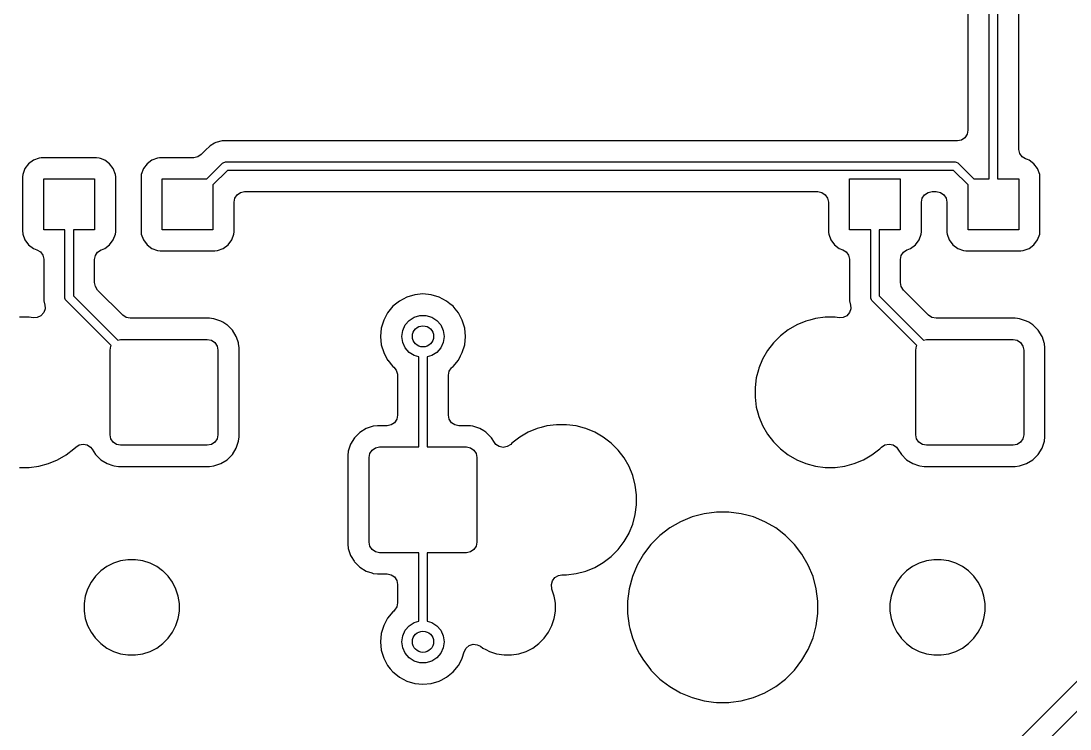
# Model space of a CAD drawing. Extents: x 17 to 170, y -181 to -32.
# Drawn here: x 32.69 to 57.49, y -105.73 to -89 of the extents above; entities that cross this region are included whole.
import ezdxf

# ---------------------------------------------------------------- set-up
doc = ezdxf.new("R2010")
doc.units = 0
doc.layers.add('BLACK', color=7, linetype='CONTINUOUS')

msp = doc.modelspace()

# ---------------------------------------------------------------- linework, layer by layer
at = {"layer": 'BLACK', "linetype": 'CONTINUOUS'}
for p, q in [((55.575, -92.73), (55.575, -86.975)), ((55.775, -87.016421), (55.775, -92.73)), ((55.0745, -87.074135), (55.0745, -91.580499)), ((56.2755, -92.023122), (56.2755, -87.326875)), ((55.00157, -91.756569), (54.920788, -91.810545)), ((55.055546, -91.675787), (55.00157, -91.756569)), ((55.0745, -91.580499), (55.055546, -91.675787)), ((37.15628, -91.949483), (37.044479, -92.061283)), ((37.156283, -91.94948), (37.15628, -91.949483)), ((37.261208, -91.888902), (37.156283, -91.94948)), ((37.29321, -91.870424), (37.261207, -91.888901)), ((37.261207, -91.888901), (37.261208, -91.888902)), ((37.293213, -91.870423), (37.29321, -91.870424)), ((37.445939, -91.8295), (37.293213, -91.870423)), ((54.680666, -91.8295), (37.445939, -91.8295)), ((54.680682, -91.829499), (54.680666, -91.8295)), ((54.8255, -91.829499), (54.680682, -91.829499)), ((54.920788, -91.810545), (54.8255, -91.829499)), ((33.117515, -92.235909), (32.98267, -92.286203)), ((33.117519, -92.235908), (33.117515, -92.235909)), ((33.164314, -92.230878), (33.117519, -92.235908)), ((33.177128, -92.229501), (33.164314, -92.230878)), ((33.17713, -92.2295), (33.177128, -92.229501)), ((33.177134, -92.2295), (33.17713, -92.2295)), ((34.472873, -92.2295), (33.177134, -92.2295)), ((34.532481, -92.235908), (34.472873, -92.2295)), ((34.570303, -92.250015), (34.532481, -92.235908)), ((34.667331, -92.286204), (34.570303, -92.250015)), ((35.917515, -92.235909), (35.78267, -92.286203)), ((35.917519, -92.235908), (35.917515, -92.235909)), ((35.964314, -92.230878), (35.917519, -92.235908)), ((35.977128, -92.229501), (35.964314, -92.230878)), ((35.97713, -92.2295), (35.977128, -92.229501)), ((35.977134, -92.2295), (35.97713, -92.2295)), ((36.773123, -92.2295), (35.977134, -92.2295)), ((36.86841, -92.210547), (36.773123, -92.2295)), ((36.949192, -92.156571), (36.86841, -92.210547)), ((37.044477, -92.061287), (36.949192, -92.156571)), ((37.04448, -92.061284), (37.044477, -92.061287)), ((37.044479, -92.061283), (37.04448, -92.061284)), ((56.275659, -92.032009), (56.2755, -92.023122)), ((56.298002, -92.12656), (56.275659, -92.032009)), ((56.354827, -92.205364), (56.298002, -92.12656)), ((56.437483, -92.256422), (56.354827, -92.205364)), ((32.781204, -92.487669), (32.730908, -92.622518)), ((32.867453, -92.372455), (32.781204, -92.487669)), ((32.867455, -92.372453), (32.867453, -92.372455)), ((32.98267, -92.286203), (32.867455, -92.372453)), ((34.782546, -92.372454), (34.667331, -92.286204)), ((34.868796, -92.487669), (34.782546, -92.372454)), ((34.919091, -92.622517), (34.868796, -92.487669)), ((35.581204, -92.487669), (35.530908, -92.622518)), ((35.667453, -92.372455), (35.581204, -92.487669)), ((35.667455, -92.372453), (35.667453, -92.372455)), ((35.78267, -92.286203), (35.667455, -92.372453)), ((37.083578, -92.73), (37.454289, -92.359289)), ((37.454289, -92.359289), (37.469442, -92.346853)), ((37.469442, -92.346853), (37.48, -92.342479)), ((37.48, -92.342479), (37.505491, -92.331921)), ((37.505491, -92.331921), (37.525, -92.33)), ((37.525, -92.33), (54.775, -92.33)), ((54.775, -92.33), (54.794509, -92.331921)), ((54.794509, -92.331921), (54.830557, -92.346853)), ((54.830557, -92.346853), (54.845711, -92.359289)), ((54.845711, -92.359289), (55.216422, -92.73)), ((56.483538, -92.2736), (56.437483, -92.256422)), ((56.517331, -92.286204), (56.483538, -92.2736)), ((56.632546, -92.372454), (56.517331, -92.286204)), ((56.718796, -92.487669), (56.632546, -92.372454)), ((56.769091, -92.622517), (56.718796, -92.487669)), ((32.730908, -92.622518), (32.7245, -92.682123)), ((32.7245, -92.682123), (32.7245, -93.977865)), ((33.225, -93.93), (33.225, -92.73)), ((33.225, -92.73), (34.425, -92.73)), ((34.425, -92.73), (34.425, -93.93)), ((34.925499, -92.682128), (34.919091, -92.622517)), ((34.9255, -93.977873), (34.925499, -92.682128)), ((35.530908, -92.622518), (35.5245, -92.682123)), ((35.5245, -92.682123), (35.5245, -93.977865)), ((36.025, -93.93), (36.025, -92.73)), ((36.025, -92.73), (37.083578, -92.73)), ((37.566422, -92.53), (37.225, -92.871422)), ((54.733578, -92.53), (37.566422, -92.53)), ((52.275, -93.93), (52.275, -92.73)), ((52.275, -92.73), (53.475, -92.73)), ((53.475, -92.73), (53.475, -93.93)), ((55.075, -92.871422), (54.733578, -92.53)), ((55.216422, -92.73), (55.575, -92.73)), ((55.775, -92.73), (56.275, -92.73)), ((56.275, -92.73), (56.275, -93.93)), ((56.775499, -92.682128), (56.769091, -92.622517)), ((56.7755, -93.977873), (56.775499, -92.682128)), ((37.225, -92.871422), (37.225, -93.93)), ((55.075, -93.93), (55.075, -92.871422)), ((37.725499, -93.279498), (37.744453, -93.184212)), ((37.744453, -93.184212), (37.798429, -93.103431)), ((37.798429, -93.103431), (37.87921, -93.049454)), ((37.87921, -93.049454), (37.974499, -93.0305)), ((37.974499, -93.0305), (51.5255, -93.0305)), ((51.5255, -93.0305), (51.620788, -93.049454)), ((51.620788, -93.049454), (51.70157, -93.10343)), ((51.70157, -93.10343), (51.755546, -93.184212)), ((51.755546, -93.184212), (51.7745, -93.2795)), ((53.975499, -93.279498), (53.994453, -93.184212)), ((53.994453, -93.184212), (54.048429, -93.103431)), ((54.048429, -93.103431), (54.12921, -93.049454)), ((54.12921, -93.049454), (54.224499, -93.0305)), ((54.224499, -93.0305), (54.3255, -93.0305)), ((54.3255, -93.0305), (54.420788, -93.049454)), ((54.420788, -93.049454), (54.50157, -93.10343)), ((54.50157, -93.10343), (54.555546, -93.184212)), ((54.555546, -93.184212), (54.5745, -93.2795)), ((37.7255, -93.977873), (37.725499, -93.279498)), ((51.7745, -93.2795), (51.7745, -93.977865)), ((53.9755, -93.977873), (53.975499, -93.279498)), ((54.5745, -93.2795), (54.5745, -93.977865)), ((32.7245, -93.977865), (32.7245, -93.977868)), ((32.7245, -93.977868), (32.724501, -93.977872)), ((32.724501, -93.977872), (32.726567, -93.997093)), ((33.725, -93.93), (33.225, -93.93)), ((33.725, -95.533), (33.725, -93.93)), ((34.425, -93.93), (33.925, -93.93)), ((33.925, -93.93), (33.925, -95.491578)), ((34.919091, -94.037483), (34.9255, -93.977873)), ((35.5245, -93.977865), (35.5245, -93.977868)), ((35.5245, -93.977868), (35.524501, -93.977872)), ((35.524501, -93.977872), (35.526567, -93.997093)), ((37.225, -93.93), (36.025, -93.93)), ((37.719091, -94.037483), (37.7255, -93.977873)), ((51.7745, -93.977865), (51.7745, -93.977868)), ((51.7745, -93.977868), (51.774501, -93.977872)), ((51.774501, -93.977872), (51.776567, -93.997093)), ((52.775, -93.93), (52.275, -93.93)), ((52.775, -95.533), (52.775, -93.93)), ((53.475, -93.93), (52.975, -93.93)), ((52.975, -93.93), (52.975, -95.491578)), ((53.969091, -94.037483), (53.9755, -93.977873)), ((54.5745, -93.977865), (54.5745, -93.977868)), ((54.5745, -93.977868), (54.574501, -93.977872)), ((54.574501, -93.977872), (54.576567, -93.997093)), ((56.275, -93.93), (55.075, -93.93)), ((56.769091, -94.037483), (56.7755, -93.977873)), ((32.726567, -93.997093), (32.730908, -94.03748)), ((32.730908, -94.03748), (32.730909, -94.037484)), ((32.730909, -94.037484), (32.781203, -94.172329)), ((32.781203, -94.172329), (32.781204, -94.172331)), ((32.781204, -94.172331), (32.867454, -94.287546)), ((34.782546, -94.287546), (34.868796, -94.172331)), ((34.868796, -94.172331), (34.919091, -94.037483)), ((35.526567, -93.997093), (35.530908, -94.03748)), ((35.530908, -94.03748), (35.530909, -94.037484)), ((35.530909, -94.037484), (35.581203, -94.172329)), ((35.581203, -94.172329), (35.581204, -94.172331)), ((35.581204, -94.172331), (35.667454, -94.287546)), ((37.582546, -94.287546), (37.668796, -94.172331)), ((37.668796, -94.172331), (37.719091, -94.037483)), ((51.776567, -93.997093), (51.780908, -94.03748)), ((51.780908, -94.03748), (51.780909, -94.037484)), ((51.780909, -94.037484), (51.831203, -94.172329)), ((51.831203, -94.172329), (51.831204, -94.172331)), ((51.831204, -94.172331), (51.917454, -94.287546)), ((53.832546, -94.287546), (53.918796, -94.172331)), ((53.918796, -94.172331), (53.969091, -94.037483)), ((54.576567, -93.997093), (54.580908, -94.03748)), ((54.580908, -94.03748), (54.580909, -94.037484)), ((54.580909, -94.037484), (54.631203, -94.172329)), ((54.631203, -94.172329), (54.631204, -94.172331)), ((54.631204, -94.172331), (54.717454, -94.287546)), ((56.632546, -94.287546), (56.718796, -94.172331)), ((56.718796, -94.172331), (56.769091, -94.037483)), ((32.867454, -94.287546), (32.982669, -94.373796)), ((32.982669, -94.373796), (33.062517, -94.403577)), ((33.062517, -94.403577), (33.145171, -94.454634)), ((33.145171, -94.454634), (33.201997, -94.533437)), ((34.444454, -94.541589), (34.49843, -94.460807)), ((34.49843, -94.460807), (34.579212, -94.406831)), ((34.579212, -94.406831), (34.587455, -94.403587)), ((34.587455, -94.403587), (34.667331, -94.373796)), ((34.667331, -94.373796), (34.782546, -94.287546)), ((35.667454, -94.287546), (35.782669, -94.373796)), ((35.782669, -94.373796), (35.917517, -94.424091)), ((35.917517, -94.424091), (35.977127, -94.4305)), ((35.977127, -94.4305), (37.272872, -94.430499)), ((37.272872, -94.430499), (37.332483, -94.424091)), ((37.332483, -94.424091), (37.467331, -94.373796)), ((37.467331, -94.373796), (37.582546, -94.287546)), ((51.917454, -94.287546), (52.032669, -94.373796)), ((52.032669, -94.373796), (52.112517, -94.403577)), ((52.112517, -94.403577), (52.195171, -94.454634)), ((52.195171, -94.454634), (52.251997, -94.533437)), ((53.494454, -94.541589), (53.54843, -94.460807)), ((53.54843, -94.460807), (53.629212, -94.406831)), ((53.629212, -94.406831), (53.637455, -94.403587)), ((53.637455, -94.403587), (53.717331, -94.373796)), ((53.717331, -94.373796), (53.832546, -94.287546)), ((54.717454, -94.287546), (54.832669, -94.373796)), ((54.832669, -94.373796), (54.967517, -94.424091)), ((54.967517, -94.424091), (55.027127, -94.4305)), ((55.027127, -94.4305), (56.322872, -94.430499)), ((56.322872, -94.430499), (56.382483, -94.424091)), ((56.382483, -94.424091), (56.517331, -94.373796)), ((56.517331, -94.373796), (56.632546, -94.287546)), ((33.201997, -94.533437), (33.224341, -94.627987)), ((33.224341, -94.627987), (33.2245, -94.636877)), ((33.2245, -94.636877), (33.2245, -95.438665)), ((34.4255, -94.636877), (34.444454, -94.541589)), ((34.4255, -95.181125), (34.4255, -94.636877)), ((52.251997, -94.533437), (52.274341, -94.627987)), ((52.274341, -94.627987), (52.2745, -94.636877)), ((52.2745, -94.636877), (52.2745, -95.438665)), ((53.4755, -94.636877), (53.494454, -94.541589)), ((53.4755, -95.181125), (53.4755, -94.636877)), ((34.444454, -95.276413), (34.4255, -95.181125)), ((53.494454, -95.276413), (53.4755, -95.181125)), ((33.2245, -95.438665), (33.224499, -95.438683)), ((33.224499, -95.438683), (33.224499, -95.453943)), ((33.224499, -95.453943), (33.224499, -95.612057)), ((34.49843, -95.357195), (34.444454, -95.276413)), ((35.092805, -95.95157), (34.49843, -95.357195)), ((41.993867, -95.465995), (41.805273, -95.523205)), ((42.189999, -95.446679), (41.993867, -95.465995)), ((42.38613, -95.465995), (42.189999, -95.446679)), ((42.574724, -95.523205), (42.38613, -95.465995)), ((52.2745, -95.438665), (52.274499, -95.438683)), ((52.274499, -95.438683), (52.274499, -95.453943)), ((52.274499, -95.453943), (52.274499, -95.612057)), ((53.54843, -95.357195), (53.494454, -95.276413)), ((54.142805, -95.95157), (53.54843, -95.357195)), ((33.224499, -95.612057), (33.242472, -95.679133)), ((33.242472, -95.679133), (33.248207, -95.700536)), ((33.248207, -95.700536), (33.254561, -95.797483)), ((33.726921, -95.552509), (33.725, -95.533)), ((33.741853, -95.588557), (33.726921, -95.552509)), ((33.754289, -95.603711), (33.741853, -95.588557)), ((34.818591, -96.668013), (33.754289, -95.603711)), ((33.925, -95.491578), (34.972288, -96.538866)), ((41.631462, -95.616108), (41.479119, -95.741134)), ((41.805265, -95.523208), (41.631462, -95.616108)), ((41.805273, -95.523205), (41.805265, -95.523208)), ((42.574732, -95.523208), (42.574724, -95.523205)), ((42.748535, -95.616108), (42.574732, -95.523208)), ((42.828824, -95.682), (42.748535, -95.616108)), ((42.900882, -95.741137), (42.828824, -95.682)), ((52.274499, -95.612057), (52.292472, -95.679133)), ((52.292472, -95.679133), (52.298207, -95.700536)), ((52.298207, -95.700536), (52.304561, -95.797483)), ((52.776921, -95.552509), (52.775, -95.533)), ((52.791853, -95.588557), (52.776921, -95.552509)), ((52.804289, -95.603711), (52.791853, -95.588557)), ((53.868591, -96.668013), (52.804289, -95.603711)), ((52.975, -95.491578), (54.022288, -96.538866)), ((33.159272, -95.962527), (33.072136, -96.005497)), ((33.223331, -95.889482), (33.159272, -95.962527)), ((33.254561, -95.797483), (33.223331, -95.889482)), ((35.173587, -96.005546), (35.092805, -95.95157)), ((41.354087, -95.893483), (41.261187, -96.067286)), ((41.479113, -95.74114), (41.354087, -95.893483)), ((41.479119, -95.741134), (41.479113, -95.74114)), ((41.982291, -95.997204), (42.118842, -95.957109)), ((42.118842, -95.957109), (42.261156, -95.957109)), ((42.261156, -95.957109), (42.397707, -95.997204)), ((42.947124, -95.797483), (42.900882, -95.741137)), ((43.02591, -95.893483), (42.947124, -95.797483)), ((43.11881, -96.067286), (43.02591, -95.893483)), ((52.209272, -95.962527), (52.122136, -96.005497)), ((52.273331, -95.889482), (52.209272, -95.962527)), ((52.304561, -95.797483), (52.273331, -95.889482)), ((54.223587, -96.005546), (54.142805, -95.95157)), ((32.881372, -95.9995), (32.648628, -95.9995)), ((32.881373, -95.9995), (32.881372, -95.9995)), ((32.975191, -96.011851), (32.881373, -95.9995)), ((33.072136, -96.005497), (32.975191, -96.011851)), ((35.268875, -96.0245), (35.173587, -96.005546)), ((37.142009, -96.0245), (35.268875, -96.0245)), ((37.142011, -96.0245), (37.142009, -96.0245)), ((37.193403, -96.02975), (37.142011, -96.0245)), ((37.244797, -96.035001), (37.193403, -96.02975)), ((37.244798, -96.035001), (37.244797, -96.035001)), ((37.244802, -96.035002), (37.244798, -96.035001)), ((37.411332, -96.090184), (37.244802, -96.035002)), ((37.411332, -96.090185), (37.41133, -96.090184)), ((37.41133, -96.090184), (37.411332, -96.090184)), ((37.411334, -96.090186), (37.411332, -96.090185)), ((37.459255, -96.119744), (37.411334, -96.090186)), ((37.555615, -96.179179), (37.459255, -96.119744)), ((37.560656, -96.182288), (37.555615, -96.179179)), ((37.684712, -96.306344), (37.560656, -96.182288)), ((41.261184, -96.067294), (41.203974, -96.255888)), ((41.261187, -96.067286), (41.261184, -96.067294)), ((41.710253, -96.311154), (41.769372, -96.1817)), ((41.769372, -96.1817), (41.862569, -96.074145)), ((41.862569, -96.074145), (41.982291, -95.997204)), ((42.397707, -95.997204), (42.517429, -96.074145)), ((42.517429, -96.074145), (42.610626, -96.1817)), ((42.610626, -96.1817), (42.669745, -96.311154)), ((43.118811, -96.06729), (43.11881, -96.067286)), ((43.118813, -96.067293), (43.118811, -96.06729)), ((43.176023, -96.255888), (43.118813, -96.067293)), ((51.028032, -96.179184), (50.826467, -96.295558)), ((51.028041, -96.179179), (51.028032, -96.179184)), ((51.243051, -96.09012), (51.028041, -96.179179)), ((51.333832, -96.065795), (51.243051, -96.09012)), ((51.467874, -96.029879), (51.333832, -96.065795)), ((51.467878, -96.029878), (51.467874, -96.029879)), ((51.46788, -96.029878), (51.467878, -96.029878)), ((51.698628, -95.9995), (51.46788, -96.029878)), ((51.931372, -95.9995), (51.698628, -95.9995)), ((51.931373, -95.9995), (51.931372, -95.9995)), ((52.025191, -96.011851), (51.931373, -95.9995)), ((52.122136, -96.005497), (52.025191, -96.011851)), ((54.318875, -96.0245), (54.223587, -96.005546)), ((56.192009, -96.0245), (54.318875, -96.0245)), ((56.192011, -96.0245), (56.192009, -96.0245)), ((56.243403, -96.02975), (56.192011, -96.0245)), ((56.294797, -96.035001), (56.243403, -96.02975)), ((56.294798, -96.035001), (56.294797, -96.035001)), ((56.294802, -96.035002), (56.294798, -96.035001)), ((56.461332, -96.090184), (56.294802, -96.035002)), ((56.461332, -96.090185), (56.46133, -96.090184)), ((56.46133, -96.090184), (56.461332, -96.090184)), ((56.461334, -96.090186), (56.461332, -96.090185)), ((56.509255, -96.119744), (56.461334, -96.090186)), ((56.605615, -96.179179), (56.509255, -96.119744)), ((56.610656, -96.182288), (56.605615, -96.179179)), ((56.734712, -96.306344), (56.610656, -96.182288)), ((37.776814, -96.455666), (37.684712, -96.306344)), ((37.782283, -96.472171), (37.776814, -96.455666)), ((41.203974, -96.255888), (41.184658, -96.45202)), ((41.184658, -96.45202), (41.203974, -96.648151)), ((41.689999, -96.45202), (41.710253, -96.311154)), ((41.710253, -96.592886), (41.689999, -96.45202)), ((42.669745, -96.311154), (42.689999, -96.45202)), ((42.689999, -96.45202), (42.669745, -96.592886)), ((43.19534, -96.45202), (43.176023, -96.255888)), ((43.176023, -96.648152), (43.19534, -96.45202)), ((50.641815, -96.437247), (50.477247, -96.601815)), ((50.641819, -96.437244), (50.641815, -96.437247)), ((50.826467, -96.295558), (50.641819, -96.437244)), ((56.826814, -96.455666), (56.734712, -96.306344)), ((56.832283, -96.472171), (56.826814, -96.455666)), ((34.792, -96.775), (34.81103, -96.679329)), ((34.81103, -96.679329), (34.818591, -96.668013)), ((34.972288, -96.538866), (35.042, -96.525)), ((35.042, -96.525), (37.092, -96.525)), ((37.092, -96.525), (37.187671, -96.54403)), ((37.187671, -96.54403), (37.268777, -96.598223)), ((37.268777, -96.598223), (37.32297, -96.679329)), ((37.32297, -96.679329), (37.342, -96.775)), ((37.825244, -96.601819), (37.782283, -96.472171)), ((37.831999, -96.622203), (37.825244, -96.601819)), ((37.842499, -96.724992), (37.831999, -96.622203)), ((41.203974, -96.648151), (41.261184, -96.836745)), ((41.769372, -96.72234), (41.710253, -96.592886)), ((42.669745, -96.592886), (42.610626, -96.72234)), ((43.118813, -96.836747), (43.176023, -96.648152)), ((50.477244, -96.601819), (50.335558, -96.786467)), ((50.477247, -96.601815), (50.477244, -96.601819)), ((53.842, -96.775), (53.86103, -96.679329)), ((53.86103, -96.679329), (53.868591, -96.668013)), ((54.022288, -96.538866), (54.092, -96.525)), ((54.092, -96.525), (56.142, -96.525)), ((56.142, -96.525), (56.237671, -96.54403)), ((56.237671, -96.54403), (56.318777, -96.598223)), ((56.318777, -96.598223), (56.37297, -96.679329)), ((56.37297, -96.679329), (56.392, -96.775)), ((56.875244, -96.601819), (56.832283, -96.472171)), ((56.881999, -96.622203), (56.875244, -96.601819)), ((56.892499, -96.724992), (56.881999, -96.622203)), ((34.792, -98.775), (34.792, -96.775)), ((37.342, -96.775), (37.342, -98.775)), ((37.8425, -98.825009), (37.842499, -96.724992)), ((41.261184, -96.836745), (41.261187, -96.836753)), ((41.261187, -96.836753), (41.354087, -97.010556)), ((41.862569, -96.829895), (41.769372, -96.72234)), ((41.982291, -96.906836), (41.862569, -96.829895)), ((42.09, -96.938462), (41.982291, -96.906836)), ((42.09, -99.065), (42.09, -96.938462)), ((42.397707, -96.906836), (42.29, -96.938461)), ((42.29, -96.938461), (42.29, -99.065)), ((42.517429, -96.829895), (42.397707, -96.906836)), ((42.610626, -96.72234), (42.517429, -96.829895)), ((43.025909, -97.010558), (43.077204, -96.914592)), ((43.077204, -96.914592), (43.11881, -96.836753)), ((43.11881, -96.836751), (43.118813, -96.836747)), ((43.11881, -96.836753), (43.11881, -96.836751)), ((50.335558, -96.786467), (50.219184, -96.988032)), ((53.842, -98.775), (53.842, -96.775)), ((56.392, -96.775), (56.392, -98.775)), ((56.8925, -98.825009), (56.892499, -96.724992)), ((41.354087, -97.010556), (41.359924, -97.017668)), ((41.359924, -97.017668), (41.479116, -97.162903)), ((41.479116, -97.162903), (41.498463, -97.178781)), ((41.498463, -97.178781), (41.560096, -97.253878)), ((42.809454, -97.275972), (42.86343, -97.19519)), ((42.86343, -97.19519), (42.881537, -97.17878)), ((42.881537, -97.17878), (42.900877, -97.162907)), ((42.900876, -97.162907), (42.900882, -97.162903)), ((42.900877, -97.162907), (42.900876, -97.162907)), ((42.900882, -97.162903), (43.025909, -97.010558)), ((50.13012, -97.203051), (50.120106, -97.240424)), ((50.219179, -96.988041), (50.13012, -97.203051)), ((50.219184, -96.988032), (50.219179, -96.988041)), ((65.109478, -97.141286), (55.306286, -106.944478)), ((41.560096, -97.253878), (41.588301, -97.346849)), ((41.588301, -97.346849), (41.5895, -97.37126)), ((41.5895, -97.37126), (41.5895, -98.3155)), ((42.7905, -97.37126), (42.809454, -97.275972)), ((42.7905, -98.3155), (42.7905, -97.37126)), ((50.069879, -97.427874), (50.0395, -97.658628)), ((50.120106, -97.240424), (50.069879, -97.427874)), ((55.604289, -107.354289), (65.519289, -97.43929)), ((50.0395, -97.658628), (50.0395, -97.891372)), ((50.0395, -97.891372), (50.069879, -98.122126)), ((50.069879, -98.122126), (50.106153, -98.2575)), ((41.570546, -98.410788), (41.51657, -98.49157)), ((41.5895, -98.3155), (41.570546, -98.410788)), ((42.809454, -98.410788), (42.7905, -98.3155)), ((42.86343, -98.49157), (42.809454, -98.410788)), ((50.106153, -98.2575), (50.13012, -98.346948)), ((50.13012, -98.346948), (50.219179, -98.561958)), ((40.845667, -98.630185), (40.696346, -98.722286)), ((41.012199, -98.575001), (40.845667, -98.630185)), ((41.114994, -98.5645), (41.012199, -98.575001)), ((41.340501, -98.5645), (41.114994, -98.5645)), ((41.435788, -98.545546), (41.340501, -98.5645)), ((41.51657, -98.49157), (41.435788, -98.545546)), ((42.944212, -98.545546), (42.86343, -98.49157)), ((43.0395, -98.5645), (42.944212, -98.545546)), ((43.265009, -98.5645), (43.0395, -98.5645)), ((43.265011, -98.5645), (43.265009, -98.5645)), ((43.316403, -98.56975), (43.265011, -98.5645)), ((43.367797, -98.575001), (43.316403, -98.56975)), ((43.367798, -98.575001), (43.367797, -98.575001)), ((43.367802, -98.575002), (43.367798, -98.575001)), ((43.534332, -98.630184), (43.367802, -98.575002)), ((43.534332, -98.630185), (43.53433, -98.630184)), ((43.53433, -98.630184), (43.534332, -98.630184)), ((43.534334, -98.630186), (43.534332, -98.630185)), ((43.625712, -98.686548), (43.534334, -98.630186)), ((43.678615, -98.719179), (43.625712, -98.686548)), ((44.893051, -98.63012), (44.678041, -98.719179)), ((44.983832, -98.605795), (44.893051, -98.63012)), ((45.117874, -98.569879), (44.983832, -98.605795)), ((45.117878, -98.569878), (45.117874, -98.569879)), ((45.11788, -98.569878), (45.117878, -98.569878)), ((45.348628, -98.5395), (45.11788, -98.569878)), ((45.581372, -98.5395), (45.348628, -98.5395)), ((45.812119, -98.569878), (45.581372, -98.5395)), ((45.812126, -98.569879), (45.812119, -98.569878)), ((46.005271, -98.621632), (45.812126, -98.569879)), ((46.036948, -98.63012), (46.005271, -98.621632)), ((46.251958, -98.719179), (46.036948, -98.63012)), ((50.219179, -98.561958), (50.219184, -98.561967)), ((50.219184, -98.561967), (50.219185, -98.561969)), ((50.219185, -98.561969), (50.335558, -98.763532)), ((34.81103, -98.870671), (34.792, -98.775)), ((34.865223, -98.951777), (34.81103, -98.870671)), ((37.32297, -98.870671), (37.268777, -98.951777)), ((37.342, -98.775), (37.32297, -98.870671)), ((37.776814, -99.094334), (37.831999, -98.927797)), ((37.831999, -98.927797), (37.8425, -98.825009)), ((40.572286, -98.846346), (40.480184, -98.995668)), ((40.696346, -98.722286), (40.572286, -98.846346)), ((43.683656, -98.722288), (43.678615, -98.719179)), ((43.807712, -98.846344), (43.683656, -98.722288)), ((43.807713, -98.846346), (43.807712, -98.846344)), ((43.807714, -98.846347), (43.807713, -98.846346)), ((43.877012, -98.958698), (43.807714, -98.846347)), ((44.476467, -98.835558), (44.291819, -98.977244)), ((44.678032, -98.719184), (44.476467, -98.835558)), ((44.678041, -98.719179), (44.678032, -98.719184)), ((46.251967, -98.719184), (46.251958, -98.719179)), ((46.251969, -98.719185), (46.251967, -98.719184)), ((46.453532, -98.835558), (46.251969, -98.719185)), ((46.638181, -98.977244), (46.453532, -98.835558)), ((50.335558, -98.763532), (50.477244, -98.948181)), ((50.477244, -98.948181), (50.641819, -99.112756)), ((53.86103, -98.870671), (53.842, -98.775)), ((53.915223, -98.951777), (53.86103, -98.870671)), ((56.37297, -98.870671), (56.318777, -98.951777)), ((56.392, -98.775), (56.37297, -98.870671)), ((56.826814, -99.094334), (56.881999, -98.927797)), ((56.881999, -98.927797), (56.8925, -98.825009)), ((33.753532, -99.254442), (33.938181, -99.112756)), ((33.938181, -99.112756), (33.981686, -99.069251)), ((33.981686, -99.069251), (34.062466, -99.015274)), ((34.062466, -99.015274), (34.157754, -98.996319)), ((34.157754, -98.996319), (34.253043, -99.015272)), ((34.253043, -99.015272), (34.333825, -99.069248)), ((34.333825, -99.069248), (34.369685, -99.1146)), ((34.369685, -99.1146), (34.449285, -99.243652)), ((34.946329, -99.00597), (34.865223, -98.951777)), ((35.042, -99.025), (34.946329, -99.00597)), ((37.092, -99.025), (35.042, -99.025)), ((37.187671, -99.00597), (37.092, -99.025)), ((37.268777, -98.951777), (37.187671, -99.00597)), ((37.684712, -99.243656), (37.776814, -99.094334)), ((40.425001, -99.162204), (40.4145, -99.264988)), ((40.425002, -99.162197), (40.425001, -99.162204)), ((40.480184, -98.995668), (40.425002, -99.162197)), ((40.93403, -99.219329), (40.988223, -99.138223)), ((40.988223, -99.138223), (41.069329, -99.08403)), ((41.069329, -99.08403), (41.165, -99.065)), ((41.165, -99.065), (42.09, -99.065)), ((42.29, -99.065), (43.215, -99.065)), ((43.215, -99.065), (43.310671, -99.08403)), ((43.310671, -99.08403), (43.391777, -99.138223)), ((43.391777, -99.138223), (43.44597, -99.219329)), ((43.912869, -99.004048), (43.877012, -98.958698)), ((43.993649, -99.058026), (43.912869, -99.004048)), ((44.088937, -99.076981), (43.993649, -99.058026)), ((44.184226, -99.058028), (44.088937, -99.076981)), ((44.265008, -99.004053), (44.184226, -99.058028)), ((44.291805, -98.977256), (44.265008, -99.004053)), ((44.291819, -98.977244), (44.291805, -98.977256)), ((46.802756, -99.141819), (46.638181, -98.977244)), ((46.944442, -99.326468), (46.802756, -99.141819)), ((50.641819, -99.112756), (50.826468, -99.254442)), ((52.803532, -99.254442), (52.988181, -99.112756)), ((52.988181, -99.112756), (53.031686, -99.069251)), ((53.031686, -99.069251), (53.112466, -99.015274)), ((53.112466, -99.015274), (53.207754, -98.996319)), ((53.207754, -98.996319), (53.303043, -99.015272)), ((53.303043, -99.015272), (53.383825, -99.069248)), ((53.383825, -99.069248), (53.419685, -99.1146)), ((53.419685, -99.1146), (53.499285, -99.243652)), ((53.996329, -99.00597), (53.915223, -98.951777)), ((54.092, -99.025), (53.996329, -99.00597)), ((56.142, -99.025), (54.092, -99.025)), ((56.237671, -99.00597), (56.142, -99.025)), ((56.318777, -98.951777), (56.237671, -99.00597)), ((56.734712, -99.243656), (56.826814, -99.094334)), ((33.336948, -99.459879), (33.551958, -99.37082)), ((33.551958, -99.37082), (33.551961, -99.370818)), ((33.551961, -99.370818), (33.551969, -99.370815)), ((33.551969, -99.370815), (33.753532, -99.254442)), ((34.449285, -99.243652), (34.449286, -99.243653)), ((34.449286, -99.243653), (34.449288, -99.243656)), ((34.449288, -99.243656), (34.573344, -99.367712)), ((34.573344, -99.367712), (34.722666, -99.459814)), ((37.411334, -99.459814), (37.560656, -99.367712)), ((37.560656, -99.367712), (37.66338, -99.264988)), ((37.66338, -99.264988), (37.684712, -99.243656)), ((40.4145, -99.264988), (40.4145, -101.365006)), ((40.915, -99.315), (40.93403, -99.219329)), ((40.915, -101.315), (40.915, -99.315)), ((43.44597, -99.219329), (43.465, -99.315)), ((43.465, -99.315), (43.465, -101.315)), ((47.060815, -99.528031), (46.944442, -99.326468)), ((50.826468, -99.254442), (51.028031, -99.370815)), ((51.028031, -99.370815), (51.028034, -99.370816)), ((51.028034, -99.370816), (51.028041, -99.37082)), ((51.028041, -99.37082), (51.243051, -99.459879)), ((52.386948, -99.459879), (52.601958, -99.37082)), ((52.601958, -99.37082), (52.601961, -99.370818)), ((52.601961, -99.370818), (52.601969, -99.370815)), ((52.601969, -99.370815), (52.803532, -99.254442)), ((53.499285, -99.243652), (53.499286, -99.243653)), ((53.499286, -99.243653), (53.499288, -99.243656)), ((53.499288, -99.243656), (53.623344, -99.367712)), ((53.623344, -99.367712), (53.772666, -99.459814)), ((56.461334, -99.459814), (56.610656, -99.367712)), ((56.610656, -99.367712), (56.734712, -99.243656)), ((32.648628, -99.5505), (32.881372, -99.5505)), ((32.881372, -99.5505), (33.112126, -99.520121)), ((33.112126, -99.520121), (33.33694, -99.459882)), ((33.33694, -99.459882), (33.336945, -99.459879)), ((33.336945, -99.459879), (33.336948, -99.459879)), ((34.722666, -99.459814), (34.722669, -99.459815)), ((34.722669, -99.459815), (34.722667, -99.459815)), ((34.722667, -99.459815), (34.856282, -99.50409)), ((34.856282, -99.50409), (34.889203, -99.514999)), ((34.889203, -99.514999), (34.991991, -99.5255)), ((34.991991, -99.5255), (37.142008, -99.525499)), ((37.142008, -99.525499), (37.244797, -99.514999)), ((37.244797, -99.514999), (37.411334, -99.459814)), ((47.060815, -99.528032), (47.060815, -99.528031)), ((47.06082, -99.528041), (47.060815, -99.528032)), ((47.149879, -99.743051), (47.06082, -99.528041)), ((51.243051, -99.459879), (51.243055, -99.45988)), ((51.243055, -99.45988), (51.24306, -99.459882)), ((51.24306, -99.459882), (51.467874, -99.520121)), ((51.467874, -99.520121), (51.698628, -99.5505)), ((51.698628, -99.5505), (51.931372, -99.5505)), ((51.931372, -99.5505), (52.162126, -99.520121)), ((52.162126, -99.520121), (52.38694, -99.459882)), ((52.38694, -99.459882), (52.386945, -99.459879)), ((52.386945, -99.459879), (52.386948, -99.459879)), ((53.772666, -99.459814), (53.772669, -99.459815)), ((53.772669, -99.459815), (53.772667, -99.459815)), ((53.772667, -99.459815), (53.906282, -99.50409)), ((53.906282, -99.50409), (53.939203, -99.514999)), ((53.939203, -99.514999), (54.041991, -99.5255)), ((54.041991, -99.5255), (56.192008, -99.525499)), ((56.192008, -99.525499), (56.294797, -99.514999)), ((56.294797, -99.514999), (56.461334, -99.459814)), ((47.14988, -99.743055), (47.149879, -99.743051)), ((47.149882, -99.74306), (47.14988, -99.743055)), ((47.210121, -99.967874), (47.149882, -99.74306)), ((47.2405, -100.198628), (47.210121, -99.967874)), ((47.210121, -100.662126), (47.2405, -100.431372)), ((47.2405, -100.431372), (47.2405, -100.198628)), ((47.149882, -100.88694), (47.210121, -100.662126)), ((48.835011, -100.643006), (48.550049, -100.71936)), ((49.127493, -100.6045), (48.835011, -100.643006)), ((49.127494, -100.6045), (49.127493, -100.6045)), ((49.422506, -100.6045), (49.127494, -100.6045)), ((49.422507, -100.6045), (49.422506, -100.6045)), ((49.714989, -100.643006), (49.422507, -100.6045)), ((49.714993, -100.643007), (49.714988, -100.643006)), ((49.714988, -100.643006), (49.714989, -100.643006)), ((49.876555, -100.686297), (49.714993, -100.643007)), ((49.99995, -100.71936), (49.876555, -100.686297)), ((47.064204, -101.093789), (47.149879, -100.886948)), ((47.149879, -100.886945), (47.149882, -100.88694)), ((47.149879, -100.886948), (47.149879, -100.886945)), ((48.277496, -100.832255), (48.02201, -100.979759)), ((48.2775, -100.832253), (48.277496, -100.832255)), ((48.550049, -100.71936), (48.2775, -100.832253)), ((50.272499, -100.832253), (49.99995, -100.71936)), ((50.272503, -100.832255), (50.272499, -100.832253)), ((50.272505, -100.832256), (50.272503, -100.832255)), ((50.272507, -100.832257), (50.272505, -100.832256)), ((50.459526, -100.940232), (50.272507, -100.832257)), ((46.944442, -101.303532), (47.060815, -101.101969)), ((47.060815, -101.101969), (47.064204, -101.093789)), ((47.787963, -101.159349), (47.579349, -101.367963)), ((48.022005, -100.979762), (47.787963, -101.159349)), ((48.02201, -100.979759), (48.022005, -100.979762)), ((50.527989, -100.979759), (50.459526, -100.940232)), ((50.527994, -100.979762), (50.527989, -100.979759)), ((50.762036, -101.159349), (50.527994, -100.979762)), ((50.762037, -101.15935), (50.762036, -101.159349)), ((50.762042, -101.159354), (50.762037, -101.15935)), ((50.970646, -101.367958), (50.762042, -101.159354)), ((40.4145, -101.365006), (40.425001, -101.4678)), ((40.93403, -101.410671), (40.915, -101.315)), ((40.988223, -101.491777), (40.93403, -101.410671)), ((43.44597, -101.410671), (43.391777, -101.491777)), ((43.465, -101.315), (43.44597, -101.410671)), ((46.802756, -101.488181), (46.944442, -101.303532)), ((47.579349, -101.367963), (47.399762, -101.602005)), ((51.150238, -101.602006), (50.970646, -101.367958)), ((40.425001, -101.4678), (40.470906, -101.60633)), ((40.470906, -101.60633), (40.480186, -101.634334)), ((40.480186, -101.634334), (40.494465, -101.657484)), ((40.494465, -101.657484), (40.561985, -101.766953)), ((41.069329, -101.54597), (40.988223, -101.491777)), ((41.165, -101.565), (41.069329, -101.54597)), ((42.09, -101.565), (41.165, -101.565)), ((42.09, -103.183446), (42.09, -101.565)), ((43.215, -101.565), (42.29, -101.565)), ((42.29, -101.565), (42.29, -103.183446)), ((43.310671, -101.54597), (43.215, -101.565)), ((43.391777, -101.491777), (43.310671, -101.54597)), ((46.453532, -101.794442), (46.638181, -101.652756)), ((46.638181, -101.652756), (46.802756, -101.488181)), ((47.399759, -101.60201), (47.252255, -101.857496)), ((47.399762, -101.602005), (47.399759, -101.60201)), ((51.297743, -101.857493), (51.150238, -101.602006)), ((34.71511, -101.892385), (34.571789, -101.996514)), ((34.872947, -101.811963), (34.71511, -101.892385)), ((34.872956, -101.811959), (34.872947, -101.811963)), ((34.872958, -101.811958), (34.872956, -101.811958)), ((34.872956, -101.811958), (34.872956, -101.811959)), ((35.041445, -101.757214), (34.872958, -101.811958)), ((35.041448, -101.757213), (35.041445, -101.757214)), ((35.04145, -101.757213), (35.041448, -101.757213)), ((35.041456, -101.757211), (35.04145, -101.757213)), ((35.216411, -101.7295), (35.041456, -101.757211)), ((35.216421, -101.7295), (35.216411, -101.7295)), ((35.393579, -101.7295), (35.216421, -101.7295)), ((35.393588, -101.7295), (35.393579, -101.7295)), ((35.568543, -101.757211), (35.393588, -101.7295)), ((35.568549, -101.757213), (35.568543, -101.757211)), ((35.568555, -101.757214), (35.568549, -101.757213)), ((35.737042, -101.811958), (35.568555, -101.757214)), ((35.73705, -101.811962), (35.737042, -101.811958)), ((35.737052, -101.811963), (35.73705, -101.811962)), ((35.894889, -101.892385), (35.737052, -101.811963)), ((36.035573, -101.994598), (35.894889, -101.892385)), ((40.561985, -101.766953), (40.572288, -101.783656)), ((40.572288, -101.783656), (40.696344, -101.907712)), ((40.696344, -101.907712), (40.845666, -101.999814)), ((46.036948, -101.999879), (46.251958, -101.91082)), ((46.251958, -101.91082), (46.251961, -101.910818)), ((46.251961, -101.910818), (46.251969, -101.910815)), ((46.251969, -101.910815), (46.453532, -101.794442)), ((47.252253, -101.8575), (47.13936, -102.130049)), ((47.252255, -101.857496), (47.252253, -101.8575)), ((51.410639, -102.130048), (51.297743, -101.857493)), ((53.76511, -101.892385), (53.621789, -101.996514)), ((53.922947, -101.811963), (53.76511, -101.892385)), ((53.922956, -101.811959), (53.922947, -101.811963)), ((53.922958, -101.811958), (53.922956, -101.811958)), ((53.922956, -101.811958), (53.922956, -101.811959)), ((54.091445, -101.757214), (53.922958, -101.811958)), ((54.091448, -101.757213), (54.091445, -101.757214)), ((54.09145, -101.757213), (54.091448, -101.757213)), ((54.091456, -101.757211), (54.09145, -101.757213)), ((54.266411, -101.7295), (54.091456, -101.757211)), ((54.266421, -101.7295), (54.266411, -101.7295)), ((54.443579, -101.7295), (54.266421, -101.7295)), ((54.443588, -101.7295), (54.443579, -101.7295)), ((54.618543, -101.757211), (54.443588, -101.7295)), ((54.618549, -101.757213), (54.618543, -101.757211)), ((54.618555, -101.757214), (54.618549, -101.757213)), ((54.787042, -101.811958), (54.618555, -101.757214)), ((54.78705, -101.811962), (54.787042, -101.811958)), ((54.787052, -101.811963), (54.78705, -101.811962)), ((54.944889, -101.892385), (54.787052, -101.811963)), ((55.085573, -101.994598), (54.944889, -101.892385)), ((34.446514, -102.121789), (34.342385, -102.26511)), ((34.571789, -101.996514), (34.446514, -102.121789)), ((36.038214, -101.996517), (36.035573, -101.994598)), ((36.163483, -102.121786), (36.038214, -101.996517)), ((36.267614, -102.26511), (36.163483, -102.121786)), ((40.845666, -101.999814), (40.845669, -101.999815)), ((40.845669, -101.999815), (40.845667, -101.999815)), ((40.845667, -101.999815), (40.979282, -102.04409)), ((40.979282, -102.04409), (41.012203, -102.054999)), ((41.012203, -102.054999), (41.114991, -102.0655)), ((41.114991, -102.0655), (41.340501, -102.065499)), ((41.340501, -102.065499), (41.435787, -102.084453)), ((41.435787, -102.084453), (41.516569, -102.138429)), ((41.516569, -102.138429), (41.570546, -102.21921)), ((45.250879, -102.226455), (45.311028, -102.150158)), ((45.311028, -102.150158), (45.395795, -102.102686)), ((45.395795, -102.102686), (45.472739, -102.0905)), ((45.472739, -102.0905), (45.581372, -102.0905)), ((45.581372, -102.0905), (45.812126, -102.060121)), ((45.812126, -102.060121), (46.03694, -101.999882)), ((46.03694, -101.999882), (46.036945, -101.999879)), ((46.036945, -101.999879), (46.036948, -101.999879)), ((47.13936, -102.130049), (47.063006, -102.415011)), ((51.486993, -102.415007), (51.410639, -102.130048)), ((53.496514, -102.121789), (53.392385, -102.26511)), ((53.621789, -101.996514), (53.496514, -102.121789)), ((55.088214, -101.996517), (55.085573, -101.994598)), ((55.213483, -102.121786), (55.088214, -101.996517)), ((55.317614, -102.26511), (55.213483, -102.121786)), ((34.261958, -102.422958), (34.207214, -102.591445)), ((34.261963, -102.422947), (34.261958, -102.422956)), ((34.261958, -102.422956), (34.261958, -102.422958)), ((34.342385, -102.26511), (34.261963, -102.422947)), ((36.348042, -102.422958), (36.267614, -102.26511)), ((36.402786, -102.591445), (36.348042, -102.422958)), ((41.570546, -102.21921), (41.5895, -102.314498)), ((41.5895, -102.314498), (41.5895, -102.750647)), ((45.224507, -102.319962), (45.250879, -102.226455)), ((45.235925, -102.416444), (45.224507, -102.319962)), ((45.23804, -102.422955), (45.235925, -102.416444)), ((45.238042, -102.422958), (45.23804, -102.422955)), ((45.292786, -102.591445), (45.238042, -102.422958)), ((47.063006, -102.415011), (47.0245, -102.707493)), ((51.5255, -102.707494), (51.486993, -102.415007)), ((53.311958, -102.422958), (53.257214, -102.591445)), ((53.311963, -102.422947), (53.311958, -102.422956)), ((53.311958, -102.422956), (53.311958, -102.422958)), ((53.392385, -102.26511), (53.311963, -102.422947)), ((55.398042, -102.422958), (55.317614, -102.26511)), ((55.452786, -102.591445), (55.398042, -102.422958)), ((34.207211, -102.591456), (34.1795, -102.766411)), ((34.207213, -102.59145), (34.207211, -102.591456)), ((34.207214, -102.591445), (34.207213, -102.591448)), ((34.207213, -102.591448), (34.207213, -102.59145)), ((36.402787, -102.591454), (36.402786, -102.591445)), ((36.402788, -102.591456), (36.402787, -102.591454)), ((36.430499, -102.766411), (36.402788, -102.591456)), ((45.292787, -102.591454), (45.292786, -102.591445)), ((45.292788, -102.591456), (45.292787, -102.591454)), ((45.311167, -102.707493), (45.292788, -102.591456)), ((53.257211, -102.591456), (53.2295, -102.766411)), ((53.257213, -102.59145), (53.257211, -102.591456)), ((53.257214, -102.591445), (53.257213, -102.591448)), ((53.257213, -102.591448), (53.257213, -102.59145)), ((55.452787, -102.591454), (55.452786, -102.591445)), ((55.452788, -102.591456), (55.452787, -102.591454)), ((55.480499, -102.766411), (55.452788, -102.591456)), ((34.1795, -102.766411), (34.1795, -102.943588)), ((36.4305, -102.766423), (36.430499, -102.766411)), ((36.4305, -102.943576), (36.4305, -102.766423)), ((41.570546, -102.845935), (41.51657, -102.926717)), ((41.5895, -102.750647), (41.570546, -102.845935)), ((45.320499, -102.766411), (45.311167, -102.707493)), ((45.3205, -102.766423), (45.320499, -102.766411)), ((45.3205, -102.943576), (45.3205, -102.766423)), ((47.0245, -102.707493), (47.0245, -103.002506)), ((51.5255, -102.766411), (51.5255, -102.707494)), ((51.5255, -103.002506), (51.5255, -102.766411)), ((53.2295, -102.766411), (53.2295, -102.943588)), ((55.4805, -102.766423), (55.480499, -102.766411)), ((55.4805, -102.943576), (55.4805, -102.766423)), ((34.1795, -102.943588), (34.207211, -103.118543)), ((34.207211, -103.118543), (34.207213, -103.118549)), ((34.207213, -103.118549), (34.207214, -103.118555)), ((34.207214, -103.118555), (34.261958, -103.287042)), ((36.348042, -103.287042), (36.402786, -103.118555)), ((36.402786, -103.118555), (36.408957, -103.079592)), ((36.408957, -103.079592), (36.430499, -102.943588)), ((36.430499, -102.943588), (36.4305, -102.943576)), ((41.354088, -103.111351), (41.261188, -103.285154)), ((41.479114, -102.959008), (41.354088, -103.111351)), ((41.479124, -102.958998), (41.479114, -102.959008)), ((41.498468, -102.943123), (41.479124, -102.958998)), ((41.51657, -102.926717), (41.498468, -102.943123)), ((45.238042, -103.287042), (45.292786, -103.118555)), ((45.292786, -103.118555), (45.298957, -103.079592)), ((45.298957, -103.079592), (45.320499, -102.943588)), ((45.320499, -102.943588), (45.3205, -102.943576)), ((47.0245, -103.002506), (47.062396, -103.290358)), ((51.486993, -103.294993), (51.5255, -103.002506)), ((53.2295, -102.943588), (53.257211, -103.118543)), ((53.257211, -103.118543), (53.257213, -103.118549)), ((53.257213, -103.118549), (53.257214, -103.118555)), ((53.257214, -103.118555), (53.311958, -103.287042)), ((55.398042, -103.287042), (55.452786, -103.118555)), ((55.452786, -103.118555), (55.458957, -103.079592)), ((55.458957, -103.079592), (55.480499, -102.943588)), ((55.480499, -102.943588), (55.4805, -102.943576)), ((34.261958, -103.287042), (34.261959, -103.287043)), ((34.261959, -103.287043), (34.261963, -103.287052)), ((34.261963, -103.287052), (34.342385, -103.444889)), ((36.267614, -103.44489), (36.348042, -103.287042)), ((41.261185, -103.285162), (41.203975, -103.473756)), ((41.261188, -103.285154), (41.261185, -103.285162)), ((41.710254, -103.529022), (41.769373, -103.399568)), ((41.769373, -103.399568), (41.86257, -103.292013)), ((41.86257, -103.292013), (41.982292, -103.215072)), ((41.982292, -103.215072), (42.09, -103.183446)), ((42.29, -103.183446), (42.397708, -103.215072)), ((42.397708, -103.215072), (42.51743, -103.292013)), ((42.51743, -103.292013), (42.610627, -103.399568)), ((42.610627, -103.399568), (42.669746, -103.529022)), ((45.157614, -103.44489), (45.238042, -103.287042)), ((47.062396, -103.290358), (47.063007, -103.294993)), ((47.063007, -103.294993), (47.078826, -103.354029)), ((47.078826, -103.354029), (47.13936, -103.57995)), ((51.410639, -103.579952), (51.486993, -103.294993)), ((53.311958, -103.287042), (53.311959, -103.287043)), ((53.311959, -103.287043), (53.311963, -103.287052)), ((53.311963, -103.287052), (53.392385, -103.444889)), ((55.317614, -103.44489), (55.398042, -103.287042)), ((34.342385, -103.444889), (34.440943, -103.580542)), ((34.440943, -103.580542), (34.446517, -103.588214)), ((34.446517, -103.588214), (34.571786, -103.713483)), ((36.038214, -103.713483), (36.163483, -103.588214)), ((36.163483, -103.588214), (36.267614, -103.44489)), ((41.203975, -103.473756), (41.184659, -103.669888)), ((41.69, -103.669888), (41.710254, -103.529022)), ((42.669746, -103.529022), (42.69, -103.669888)), ((44.928214, -103.713483), (45.053483, -103.588214)), ((45.053483, -103.588214), (45.157614, -103.44489)), ((47.13936, -103.57995), (47.252253, -103.852499)), ((51.297743, -103.852507), (51.410639, -103.579952)), ((53.392385, -103.444889), (53.490943, -103.580542)), ((53.490943, -103.580542), (53.496517, -103.588214)), ((53.496517, -103.588214), (53.621786, -103.713483)), ((55.088214, -103.713483), (55.213483, -103.588214)), ((55.213483, -103.588214), (55.317614, -103.44489)), ((34.571786, -103.713483), (34.71511, -103.817614)), ((34.71511, -103.817614), (34.872958, -103.898042)), ((34.872958, -103.898042), (35.041445, -103.952786)), ((35.568555, -103.952786), (35.737042, -103.898042)), ((35.737042, -103.898042), (35.89489, -103.817614)), ((35.89489, -103.817614), (36.038214, -103.713483)), ((41.184659, -103.669888), (41.203975, -103.866019)), ((41.203975, -103.866019), (41.261185, -104.054613)), ((41.710254, -103.810754), (41.69, -103.669888)), ((41.769373, -103.940208), (41.710254, -103.810754)), ((42.669746, -103.810754), (42.610627, -103.940208)), ((42.69, -103.669888), (42.669746, -103.810754)), ((43.118814, -104.054615), (43.163977, -103.90573)), ((43.163977, -103.90573), (43.209775, -103.820049)), ((43.209775, -103.820049), (43.284877, -103.758414)), ((43.284877, -103.758414), (43.377848, -103.730211)), ((43.377848, -103.730211), (43.474535, -103.739734)), ((43.474535, -103.739734), (43.548615, -103.776568)), ((43.548615, -103.776568), (43.60511, -103.817614)), ((43.60511, -103.817614), (43.605109, -103.817614)), ((43.605109, -103.817614), (43.673575, -103.852499)), ((43.673575, -103.852499), (43.762958, -103.898042)), ((43.762958, -103.898042), (43.931445, -103.952786)), ((44.458555, -103.952786), (44.627042, -103.898042)), ((44.627042, -103.898042), (44.78489, -103.817614)), ((44.78489, -103.817614), (44.928214, -103.713483)), ((47.252253, -103.852499), (47.252255, -103.852503)), ((47.252255, -103.852503), (47.252257, -103.852507)), ((47.252257, -103.852507), (47.310153, -103.952786)), ((51.150238, -104.107994), (51.297743, -103.852507)), ((53.621786, -103.713483), (53.76511, -103.817614)), ((53.76511, -103.817614), (53.922958, -103.898042)), ((53.922958, -103.898042), (54.091445, -103.952786)), ((54.618555, -103.952786), (54.787042, -103.898042)), ((54.787042, -103.898042), (54.94489, -103.817614)), ((54.94489, -103.817614), (55.088214, -103.713483)), ((35.041445, -103.952786), (35.041454, -103.952787)), ((35.041454, -103.952787), (35.041456, -103.952788)), ((35.041456, -103.952788), (35.216411, -103.980499)), ((35.216411, -103.980499), (35.216418, -103.980499)), ((35.216418, -103.980499), (35.216421, -103.9805)), ((35.216421, -103.9805), (35.216424, -103.9805)), ((35.216424, -103.9805), (35.393576, -103.9805)), ((35.393576, -103.9805), (35.393579, -103.9805)), ((35.393579, -103.9805), (35.393582, -103.980499)), ((35.393582, -103.980499), (35.393588, -103.980499)), ((35.393588, -103.980499), (35.568543, -103.952788)), ((35.568543, -103.952787), (35.568555, -103.952786)), ((35.568543, -103.952788), (35.568543, -103.952787)), ((41.261185, -104.054613), (41.261188, -104.054621)), ((41.261188, -104.054621), (41.354088, -104.228424)), ((41.86257, -104.047763), (41.769373, -103.940208)), ((41.982292, -104.124704), (41.86257, -104.047763)), ((42.118843, -104.164799), (41.982292, -104.124704)), ((42.397708, -104.124704), (42.261157, -104.164799)), ((42.51743, -104.047763), (42.397708, -104.124704)), ((42.610627, -103.940208), (42.51743, -104.047763)), ((43.02591, -104.228426), (43.097081, -104.095274)), ((43.097081, -104.095274), (43.118811, -104.054621)), ((43.118811, -104.054619), (43.118814, -104.054615)), ((43.118811, -104.054621), (43.118811, -104.054619)), ((43.931445, -103.952786), (43.931454, -103.952787)), ((43.931454, -103.952787), (43.931456, -103.952788)), ((43.931456, -103.952788), (44.106411, -103.980499)), ((44.106411, -103.980499), (44.106418, -103.980499)), ((44.106418, -103.980499), (44.106421, -103.9805)), ((44.106421, -103.9805), (44.106424, -103.9805)), ((44.106424, -103.9805), (44.283576, -103.9805)), ((44.283576, -103.9805), (44.283579, -103.9805)), ((44.283579, -103.9805), (44.283582, -103.980499)), ((44.283582, -103.980499), (44.283588, -103.980499)), ((44.283588, -103.980499), (44.458543, -103.952788)), ((44.458543, -103.952787), (44.458555, -103.952786)), ((44.458543, -103.952788), (44.458543, -103.952787)), ((47.310153, -103.952786), (47.399759, -104.107989)), ((47.399759, -104.107989), (47.399762, -104.107994)), ((47.399762, -104.107994), (47.573521, -104.334441)), ((50.970646, -104.342042), (51.150238, -104.107994)), ((54.091445, -103.952786), (54.091454, -103.952787)), ((54.091454, -103.952787), (54.091456, -103.952788)), ((54.091456, -103.952788), (54.266411, -103.980499)), ((54.266411, -103.980499), (54.266418, -103.980499)), ((54.266418, -103.980499), (54.266421, -103.9805)), ((54.266421, -103.9805), (54.266424, -103.9805)), ((54.266424, -103.9805), (54.443576, -103.9805)), ((54.443576, -103.9805), (54.443579, -103.9805)), ((54.443579, -103.9805), (54.443582, -103.980499)), ((54.443582, -103.980499), (54.443588, -103.980499)), ((54.443588, -103.980499), (54.618543, -103.952788)), ((54.618543, -103.952787), (54.618555, -103.952786)), ((54.618543, -103.952788), (54.618543, -103.952787)), ((41.354088, -104.228424), (41.418027, -104.306333)), ((41.418027, -104.306333), (41.479117, -104.380771)), ((41.479117, -104.380771), (41.586301, -104.468735)), ((42.261157, -104.164799), (42.118843, -104.164799)), ((42.748538, -104.505798), (42.900883, -104.380771)), ((42.900883, -104.380771), (43.02591, -104.228426)), ((47.573521, -104.334441), (47.579354, -104.342042)), ((47.579354, -104.342042), (47.787958, -104.550646)), ((50.762042, -104.550646), (50.970646, -104.342042)), ((41.586301, -104.468735), (41.631463, -104.505799)), ((41.631463, -104.505799), (41.805266, -104.598699)), ((41.805266, -104.598699), (41.80527, -104.5987)), ((41.80527, -104.5987), (41.805273, -104.598702)), ((41.805273, -104.598702), (41.993868, -104.655912)), ((42.386132, -104.655912), (42.574727, -104.598702)), ((42.574727, -104.598702), (42.619071, -104.575)), ((42.619071, -104.575), (42.748536, -104.505799)), ((42.748535, -104.505799), (42.748538, -104.505798)), ((42.748536, -104.505799), (42.748535, -104.505799)), ((47.787958, -104.550646), (47.787962, -104.550649)), ((47.787962, -104.550649), (47.787963, -104.55065)), ((47.787963, -104.55065), (47.852435, -104.600121)), ((47.852435, -104.600121), (48.022006, -104.730238)), ((50.527994, -104.730238), (50.762042, -104.550646)), ((41.993868, -104.655912), (42.19, -104.675229)), ((42.19, -104.675229), (42.386132, -104.655912)), ((48.022006, -104.730238), (48.277493, -104.877743)), ((48.277493, -104.877743), (48.550048, -104.990639)), ((49.999952, -104.990639), (50.272507, -104.877743)), ((50.272507, -104.877743), (50.527994, -104.730238)), ((48.550048, -104.990639), (48.835007, -105.066993)), ((48.835007, -105.066993), (49.054372, -105.095873)), ((49.054372, -105.095873), (49.127493, -105.1055)), ((49.127493, -105.1055), (49.127494, -105.1055)), ((49.127494, -105.1055), (49.422507, -105.1055)), ((49.422507, -105.1055), (49.471253, -105.099082)), ((49.471253, -105.099082), (49.714993, -105.066993)), ((49.714993, -105.066993), (49.999952, -104.990639))]:
    msp.add_line(p, q, dxfattribs=at)
at = {"layer": 'BLACK'}
for centre in [(42.189999, -96.45202), (42.19, -103.669888)]:
    msp.add_circle(centre, 0.25, dxfattribs=at)

doc.saveas('drawing.dxf')
